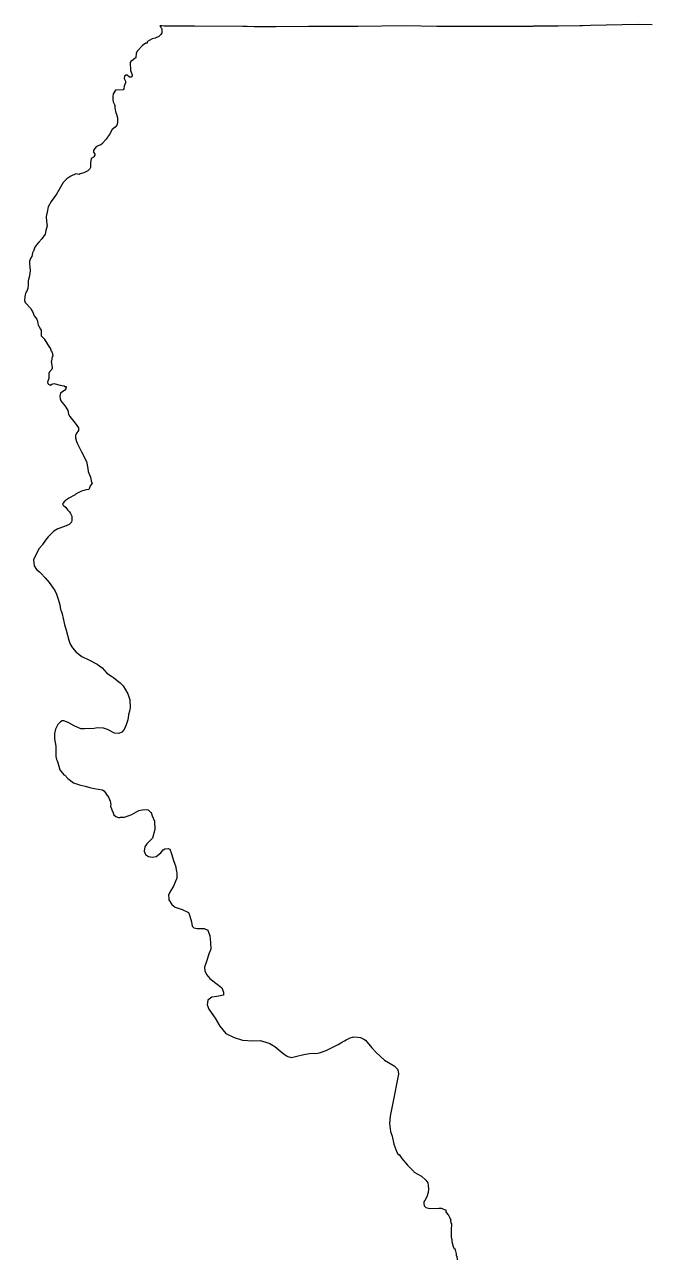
# Model space of a CAD drawing. Extents: x 6576311 to 6728256, y 2029764 to 2237541.
# Drawn here: x 6576311 to 6628770, y 2133653 to 2236796 of the extents above; entities that cross this region are included whole.
import ezdxf

# ---------------------------------------------------------------- set-up
doc = ezdxf.new("R2010")
doc.units = 21
doc.layers.add('COUNTY_BOUNDARY', color=40, linetype='Continuous')

msp = doc.modelspace()

# ---------------------------------------------------------------- linework, layer by layer
at = {"layer": 'COUNTY_BOUNDARY'}
msp.add_lwpolyline([(6628848, 2236782), (6627666, 2236796), (6624995, 2236765), (6623666, 2236718), (6623040, 2236706), (6622948, 2236704), (6622771, 2236700), (6620959, 2236667), (6619852, 2236662), (6618885, 2236660), (6618808, 2236655), (6618715, 2236649), (6617696, 2236646), (6616072, 2236648), (6616054, 2236648), (6611916, 2236647), (6611881, 2236647), (6610838, 2236643), (6610824, 2236643), (6608197, 2236695), (6604214, 2236647), (6600141, 2236629), (6600080, 2236629), (6597342, 2236614), (6596775, 2236611), (6595835, 2236601), (6595531, 2236614), (6594939, 2236639), (6594910, 2236641), (6594608, 2236630), (6594581, 2236628), (6590530, 2236678), (6590476, 2236678), (6589816, 2236681), (6589771, 2236681), (6588012, 2236678), (6587958, 2236678), (6587792, 2236692), (6587725, 2236698), (6587623, 2236689), (6587686, 2236650), (6587696, 2236607), (6587708, 2236558), (6587765, 2236494), (6587803, 2236413), (6587783, 2236112), (6587719, 2235971), (6587541, 2235796), (6587248, 2235676), (6586972, 2235600), (6586600, 2235383), (6586560, 2235332), (6586562, 2235267), (6586560, 2235261), (6586459, 2235239), (6586182, 2235047), (6585761, 2234607), (6585641, 2234398), (6585613, 2234015), (6585556, 2234002), (6585406, 2233860), (6585189, 2233717), (6585156, 2233626), (6585174, 2232958), (6585215, 2232817), (6585316, 2232609), (6585316, 2232508), (6585241, 2232400), (6585091, 2232391), (6584899, 2232566), (6584791, 2232583), (6584666, 2232474), (6584649, 2232291), (6584749, 2232057), (6584758, 2231915), (6584633, 2231640), (6584609, 2231423), (6584559, 2231356), (6583925, 2231322), (6583728, 2231007), (6583685, 2230774), (6583683, 2230534), (6583731, 2230330), (6583836, 2230121), (6583852, 2230027), (6583869, 2229831), (6583935, 2229402), (6583967, 2229383), (6583984, 2229393), (6584072, 2228993), (6584086, 2228583), (6584021, 2228390), (6583881, 2228211), (6583624, 2228031), (6583436, 2227651), (6583140, 2227211), (6582826, 2226888), (6582820, 2226863), (6582685, 2226740), (6582531, 2226698), (6582330, 2226598), (6582162, 2226416), (6582065, 2226255), (6582074, 2226124), (6582188, 2225968), (6582200, 2225882), (6582163, 2225858), (6582140, 2225792), (6582122, 2225739), (6581881, 2225588), (6581811, 2225223), (6581810, 2224843), (6581769, 2224740), (6581604, 2224567), (6581269, 2224405), (6580967, 2224303), (6580874, 2224268), (6580609, 2224308), (6580180, 2224105), (6579834, 2223893), (6579526, 2223597), (6579199, 2223013), (6578989, 2222610), (6578530, 2221986), (6578283, 2221559), (6578206, 2221113), (6578115, 2220738), (6578145, 2220329), (6578187, 2219957), (6578096, 2219582), (6578016, 2219279), (6577758, 2218888), (6577486, 2218606), (6577300, 2218363), (6577269, 2218318), (6577162, 2218187), (6577040, 2217834), (6577032, 2217816), (6576979, 2217697), (6576920, 2217406), (6576836, 2217284), (6576726, 2217000), (6576722, 2216756), (6576758, 2216538), (6576772, 2216214), (6576744, 2215976), (6576678, 2215658), (6576598, 2215351), (6576612, 2215046), (6576572, 2214716), (6576467, 2214439), (6576423, 2214418), (6576314, 2214059), (6576311, 2213723), (6576344, 2213556), (6576796, 2213072), (6576919, 2212884), (6576963, 2212792), (6577119, 2212427), (6577333, 2212144), (6577390, 2211992), (6577453, 2211654), (6577502, 2211594), (6577518, 2211509), (6577642, 2211330), (6577682, 2211220), (6577693, 2210757), (6577941, 2210499), (6578394, 2209782), (6578450, 2209774), (6578446, 2209741), (6578495, 2209595), (6578497, 2209507), (6578561, 2209493), (6578580, 2209409), (6578649, 2209292), (6578683, 2209034), (6578613, 2209042), (6578549, 2208641), (6578523, 2208615), (6578589, 2208295), (6578613, 2208042), (6578562, 2207916), (6578393, 2207741), (6578326, 2207607), (6578332, 2207187), (6578230, 2206893), (6578255, 2206767), (6578313, 2206708), (6578481, 2206631), (6578599, 2206723), (6578751, 2206764), (6579288, 2206625), (6579608, 2206581), (6579733, 2206504), (6579776, 2206506), (6579750, 2206333), (6579667, 2206211), (6579310, 2205962), (6579250, 2205700), (6579273, 2205485), (6579345, 2205312), (6579710, 2204861), (6579849, 2204653), (6579913, 2204504), (6579975, 2204206), (6580097, 2204015), (6580438, 2203589), (6580534, 2203448), (6580549, 2203449), (6580815, 2203064), (6580807, 2202840), (6580614, 2202566), (6580564, 2202433), (6580555, 2202225), (6580638, 2201916), (6580745, 2201725), (6581060, 2201057), (6581490, 2200256), (6581588, 2199648), (6581630, 2199413), (6581814, 2198939), (6581867, 2198636), (6581976, 2198388), (6581932, 2198379), (6581782, 2198215), (6581713, 2197952), (6581671, 2197903), (6581472, 2197865), (6581056, 2197764), (6580622, 2197547), (6580531, 2197464), (6579997, 2197180), (6579889, 2197097), (6579801, 2197034), (6579743, 2196988), (6579692, 2196948), (6579650, 2196922), (6579547, 2196766), (6579491, 2196690), (6579545, 2196577), (6579719, 2196433), (6579914, 2196181), (6580073, 2196040), (6580162, 2195901), (6580265, 2195670), (6580271, 2195341), (6580220, 2195155), (6580040, 2194970), (6579641, 2194803), (6579100, 2194616), (6578763, 2194419), (6578473, 2194137), (6578275, 2193928), (6578056, 2193655), (6577796, 2193298), (6577765, 2193242), (6577536, 2192957), (6577264, 2192485), (6577059, 2192016), (6577111, 2191506), (6577308, 2191209), (6577543, 2191010), (6577653, 2190900), (6578040, 2190504), (6578353, 2190126), (6578645, 2189739), (6578849, 2189456), (6578987, 2189155), (6579111, 2188724), (6579253, 2188252), (6579323, 2187869), (6579359, 2187754), (6579439, 2187501), (6579543, 2187099), (6579650, 2186617), (6579799, 2186132), (6580019, 2185302), (6580120, 2184973), (6580315, 2184656), (6580637, 2184292), (6581104, 2183937), (6581677, 2183638), (6582394, 2183290), (6582811, 2182979), (6583192, 2182545), (6583661, 2182225), (6583729, 2182175), (6583744, 2182164), (6584063, 2181929), (6584317, 2181732), (6584553, 2181483), (6584944, 2180795), (6585107, 2180290), (6585144, 2179652), (6585105, 2179505), (6585083, 2179358), (6585009, 2179063), (6584995, 2179009), (6584937, 2178634), (6584814, 2178213), (6584644, 2177821), (6584456, 2177586), (6584203, 2177488), (6583831, 2177522), (6583246, 2177815), (6582922, 2177932), (6582391, 2177949), (6582117, 2177913), (6581333, 2177867), (6581026, 2177875), (6580462, 2178136), (6579949, 2178411), (6579603, 2178531), (6579462, 2178536), (6579317, 2178448), (6579097, 2178224), (6578903, 2177841), (6578816, 2177476), (6578822, 2177047), (6578915, 2176417), (6578916, 2175896), (6578920, 2175592), (6578925, 2175563), (6578965, 2175323), (6579022, 2175199), (6579056, 2175101), (6579090, 2175040), (6579160, 2174761), (6579266, 2174448), (6579599, 2174018), (6579666, 2174012), (6579933, 2173732), (6580409, 2173370), (6580900, 2173194), (6581367, 2173085), (6581853, 2172932), (6582466, 2172839), (6582814, 2172777), (6582953, 2172701), (6583095, 2172479), (6583095, 2172470), (6583194, 2172320), (6583218, 2172316), (6583348, 2172105), (6583463, 2171826), (6583514, 2171524), (6583505, 2171407), (6583606, 2171094), (6583707, 2170855), (6583770, 2170675), (6583957, 2170533), (6584158, 2170456), (6584288, 2170443), (6584347, 2170476), (6584680, 2170482), (6585275, 2170719), (6585883, 2171028), (6586160, 2171087), (6586545, 2171130), (6586652, 2171102), (6586849, 2170902), (6586888, 2170865), (6586992, 2170601), (6587173, 2170145), (6587213, 2169460), (6587020, 2168726), (6586532, 2168260), (6586361, 2167991), (6586326, 2167648), (6586425, 2167368), (6586683, 2167185), (6587014, 2167137), (6587332, 2167187), (6587698, 2167506), (6587893, 2167739), (6588052, 2167825), (6588333, 2167875), (6588469, 2167814), (6588605, 2167411), (6588791, 2166764), (6588940, 2166410), (6589027, 2165946), (6589040, 2165824), (6589042, 2165372), (6588763, 2164723), (6588471, 2164221), (6588362, 2163964), (6588381, 2163668), (6588388, 2163561), (6588622, 2163183), (6588905, 2162964), (6589506, 2162770), (6589971, 2162545), (6590034, 2162515), (6590051, 2162461), (6590133, 2162210), (6590282, 2161721), (6590345, 2161367), (6590468, 2161233), (6590750, 2161173), (6591326, 2161162), (6591644, 2161029), (6591806, 2160541), (6591857, 2160003), (6591896, 2159441), (6591764, 2159103), (6591714, 2158976), (6591701, 2158938), (6591521, 2158401), (6591363, 2157936), (6591402, 2157630), (6591525, 2157313), (6591821, 2156971), (6592312, 2156582), (6592545, 2156436), (6592828, 2156205), (6592964, 2155839), (6592965, 2155582), (6592402, 2155482), (6591986, 2155420), (6591644, 2155162), (6591585, 2154783), (6591721, 2154429), (6592251, 2153661), (6592658, 2152990), (6593150, 2152380), (6593837, 2152052), (6594549, 2151834), (6595418, 2151776), (6596031, 2151791), (6596496, 2151645), (6596848, 2151549), (6597245, 2151294), (6597419, 2151154), (6597928, 2150744), (6598234, 2150502), (6598340, 2150455), (6598628, 2150380), (6598760, 2150401), (6598982, 2150466), (6599671, 2150624), (6600152, 2150709), (6600492, 2150724), (6600686, 2150722), (6600832, 2150743), (6600985, 2150776), (6601538, 2150966), (6602563, 2151461), (6602789, 2151591), (6602844, 2151617), (6602923, 2151688), (6603082, 2151771), (6603213, 2151857), (6603392, 2151949), (6603559, 2152011), (6603742, 2152072), (6603770, 2152081), (6603956, 2152095), (6604425, 2152042), (6604715, 2151915), (6604830, 2151830), (6605374, 2151190), (6605747, 2150782), (6606432, 2150155), (6607231, 2149666), (6607508, 2149400), (6607580, 2149226), (6607603, 2148971), (6607139, 2146574), (6606899, 2145478), (6606853, 2144864), (6606945, 2144189), (6607065, 2143802), (6607215, 2143118), (6607464, 2142466), (6607577, 2142267), (6607651, 2142250), (6607713, 2142184), (6607888, 2141931), (6608362, 2141353), (6608893, 2140841), (6608927, 2140790), (6609530, 2140449), (6609897, 2140119), (6610059, 2139882), (6610098, 2139671), (6610106, 2139366), (6610084, 2139065), (6609987, 2138710), (6609822, 2138397), (6609729, 2138304), (6609717, 2138168), (6609764, 2137957), (6609890, 2137816), (6610217, 2137748), (6610978, 2137768), (6611195, 2137765), (6611440, 2137668), (6611554, 2137626), (6611568, 2137602), (6611574, 2137458), (6611712, 2137253), (6611736, 2137251), (6611824, 2137119), (6611894, 2136960), (6611977, 2136755), (6611952, 2136731), (6611973, 2136544), (6612028, 2136470), (6612015, 2135914), (6612016, 2135343), (6612059, 2135159), (6612075, 2134983), (6612185, 2134574), (6612258, 2134360), (6612334, 2134382), (6612434, 2133937), (6612441, 2133771), (6612494, 2133761), (6612525, 2133439)], dxfattribs=at)

doc.saveas('drawing.dxf')
